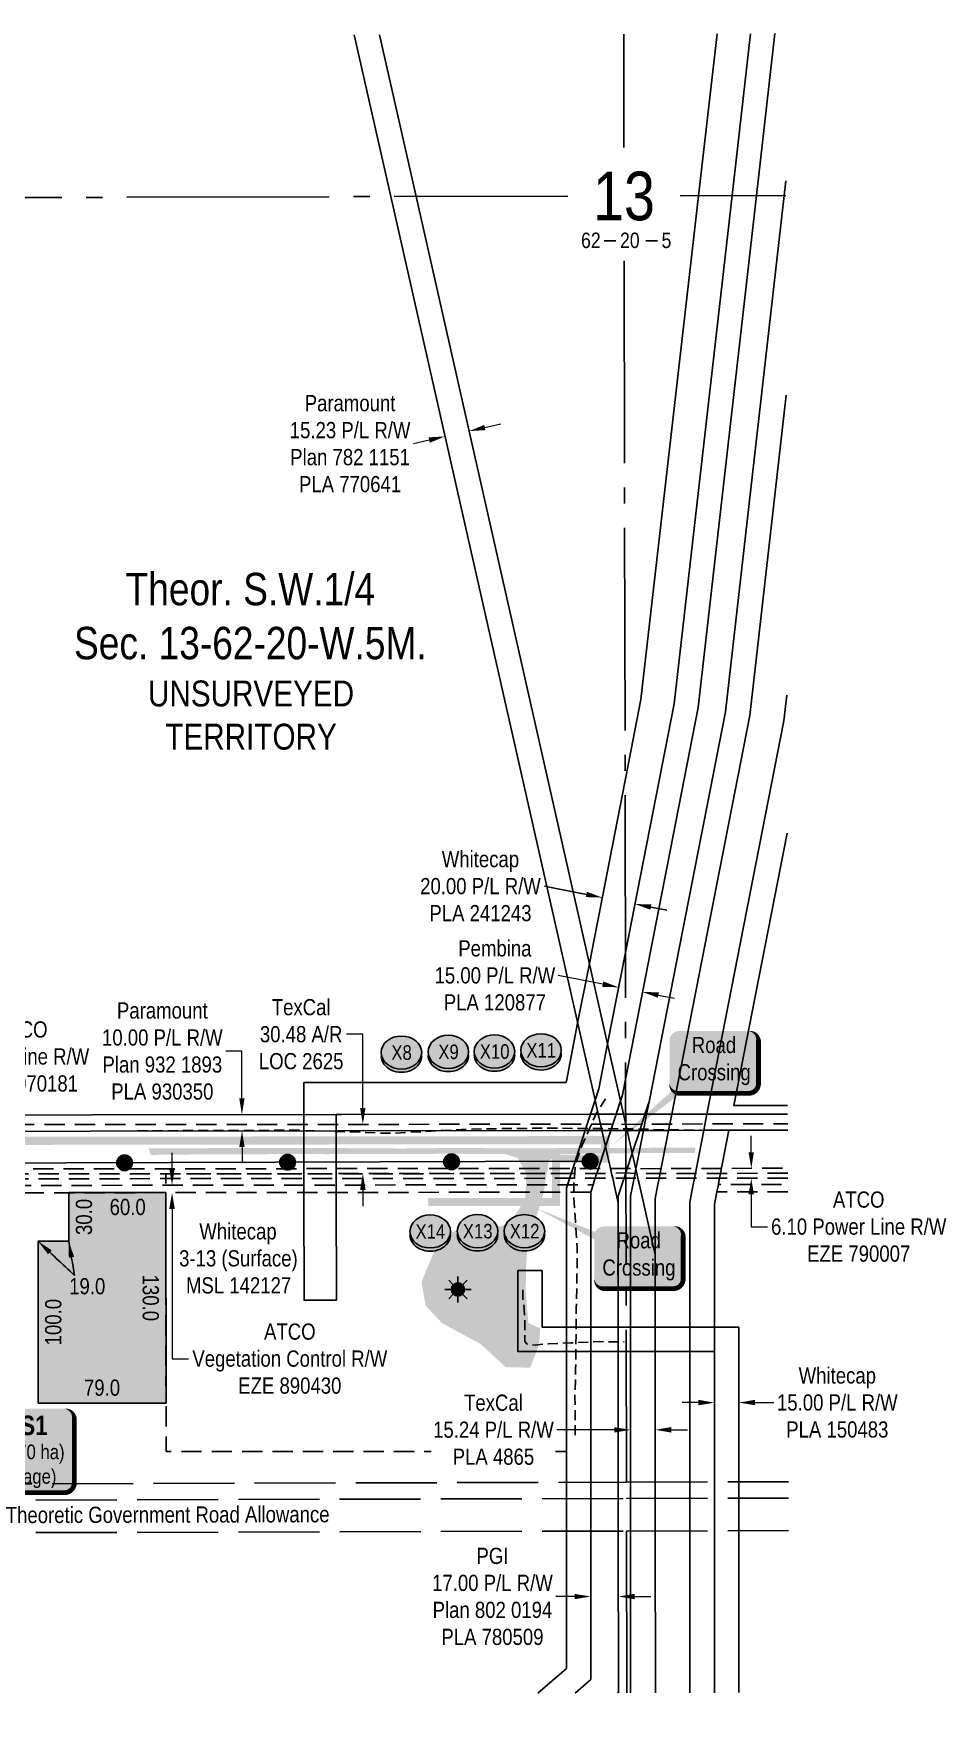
# Model space of a CAD drawing. Extents: x 507771 to 509351, y 6022995 to 6024780.
# Drawn here: x 508481 to 509044, y 6023004 to 6024043 of the extents above; entities that cross this region are included whole.
import ezdxf
from ezdxf.enums import TextEntityAlignment as Align

# ---------------------------------------------------------------- set-up
doc = ezdxf.new("R2010")
doc.units = 0
doc.header["$LTSCALE"] = 5
doc.header["$PDMODE"] = 3
doc.header["$PDSIZE"] = 30
for name, pattern in [('foc-ACCESSROAD', [3.75, 2.5, -1.25]), ('foc-FLOWLINE', [3.75, 2.5, -1.25]), ('foc-QUARTERLINE', [33, 25, -3, 2, -3]), ('foc-UNSURVEYED', [12.5, 10, -2.5]), ('UG_PIPE', [1.875, 1.25, -0.625])]:
    doc.linetypes.add(name, pattern=pattern)
doc.layers.get('Defpoints').update_dxf_attribs({"color": 9})
for name, color, linetype in [('10', 1, 'Continuous'), ('9', 3, 'Continuous'), ('AS-PIPE-UG', 44, 'UG_PIPE'), ('AS-POWER', 104, 'foc-POWER'), ('AS-POWER-EXISTING-PP', 72, 'Continuous'), ('AS-ROADS', 254, 'Continuous'), ('C-RW', 13, 'Continuous'), ('C-SYMBOL', 7, 'Continuous'), ('C-WS', 13, 'foc-ACCESSROAD'), ('C-WS-S', 13, 'Continuous'), ('CG-NOTES', 7, 'Continuous'), ('F-AR', 190, 'foc-ACCESSROAD'), ('F-EZE', 190, 'foc-FLOWLINE'), ('F-RW', 190, 'Continuous'), ('L-QSEC', 8, 'foc-QUARTERLINE'), ('L-ROAD-T', 7, 'Continuous'), ('L-SECLBL', 7, 'Continuous'), ('L-UNS-T', 3, 'Continuous'), ('L-USEC', 7, 'foc-UNSURVEYED'), ('P-CROSSINGS', 250, 'Continuous'), ('P-PROPOSED', 10, 'Continuous'), ('P-TEMP-BLOCKS', 250, 'Continuous'), ('P-TEMP-H', 41, 'Continuous'), ('P-TEMP_WORKSPACE', 46, 'Continuous')]:
    doc.layers.add(name, color=color, linetype=linetype)
for name, color, linetype, lineweight in [('C-RW-T', 13, 'Continuous', 9), ('C-WS-T', 13, 'Continuous', 9), ('F-AR-T', 190, 'Continuous', 9), ('F-EZE-T', 190, 'Continuous', 9), ('F-RW-T', 190, 'Continuous', 9), ('P-TEMP-T', 46, 'Continuous', 18)]:
    doc.layers.add(name, color=color, linetype=linetype, lineweight=lineweight)
doc.styles.add('175L', font='ARIALN.TTF', dxfattribs={"height": 20})
doc.styles.add('80', font='ARIALN.TTF', dxfattribs={"height": 10})
doc.styles.add('80CG', font='ARIALN.TTF', dxfattribs={"height": 10})
doc.styles.add('80L', font='ARIALN.TTF', dxfattribs={"height": 10})
doc.styles.add('BOLD', font='ARIALNB.TTF')
doc.styles.add('Crossing', font='ARIALN.TTF', dxfattribs={"height": 10})
doc.styles.add('foc-LtypeFont', font='ARIALN.TTF', dxfattribs={"height": 7.35})
doc.styles.add('SIMPLEX', font='ARIALN.TTF')
doc.linetypes.add('foc-POWER', pattern='A,6,-1,["P",foc-LtypeFont,S=0.2,R=0,X=-0.625,Y=-0.75],-1.24,4', length=12.24)
doc.dimstyles.new('Compass 5 000', dxfattribs={"dimscale": 5, "dimtxt": 9, "dimasz": 2, "dimexe": 0.2, "dimexo": 0.0625, "dimgap": 0.5, "dimtad": 0, "dimtih": 1, "dimtoh": 1, "dimzin": 0, "dimdsep": 46, "dimtxsty": '80CG', "dimcen": 0.1, "dimse1": 1, "dimse2": 1, "dimclrd": 256, "dimclrt": 256, "dimaunit": 1, "dimadec": 4, "dimazin": 0, "dimtfac": 0.06, "dimtofl": 0, "dimtmove": 0, "dimatfit": 1, "dimfxl": 0.2, "dimtolj": 1, "dimtzin": 0, "dimlwd": -1, "dimarcsym": 0})

# ---------------------------------------------------------------- blocks, each defined once
blk = doc.blocks.new('L-SECLBL')
at = {"layer": '9', "color": 7}
for p, q in [((-5.1, -27.8), (-12.3, -27.8)), ((20.7, -27.8), (13.5, -27.8))]:
    blk.add_line(p, q, dxfattribs=at)
at = {"layer": '10', "color": 2, "style": 'SIMPLEX'}
blk.add_attdef('SEC', text='', height=30, dxfattribs=at).set_placement((0, 0), align=Align.MIDDLE)
at = {"layer": '10', "color": 5, "style": '80L'}
blk.add_attdef('TWP', text='', height=9.5, dxfattribs=at).set_placement((-14.4, -27.4), align=Align.MIDDLE_RIGHT)
blk.add_attdef('RGE', text='', height=9.5, dxfattribs=at).set_placement((3.6, -27.4), align=Align.MIDDLE_CENTER)
blk.add_attdef('MER', text='', height=9.5, dxfattribs=at).set_placement((23.2, -27.4), align=Align.MIDDLE_LEFT)
blk = doc.blocks.new('*D675')
at = {"layer": 'Defpoints', "color": 0, "transparency": 16777216}
for p in [(508915.8, 6023342), (508923.7, 6023342), (508915.8, 6023335.9)]:
    blk.add_point(p, dxfattribs=at)
at = {"layer": 'F-EZE-T', "transparency": 16777216}
for p, q in [((508923.7, 6023352), (508923.6, 6023362)), ((508923.7, 6023325.9), (508923.7, 6023306)), ((508923.7, 6023306), (508933.7, 6023306))]:
    blk.add_line(p, q, dxfattribs=at)
for points in [[(508925.3, 6023352), (508922, 6023352), (508923.7, 6023342)], [(508925.3, 6023325.9), (508922, 6023325.9), (508923.7, 6023335.9)]]:
    blk.add_solid(points, dxfattribs=at)
at = {"layer": 'F-EZE-T', "transparency": 16777216, "insert": (508990, 6023306), "char_height": 10, "attachment_point": 5, "style": '80CG'}
blk.add_mtext('\\A1;ATCO\\P6.10 Power Line R/W\\PEZE 790007', dxfattribs=at)
blk = doc.blocks.new('*D676')
at = {"layer": 'Defpoints', "color": 0, "transparency": 16777216}
for p in [(508566.1, 6023327), (508645.8, 6023331.7), (508645.8, 6023327.1)]:
    blk.add_point(p, dxfattribs=at)
at = {"layer": 'F-EZE-T', "transparency": 16777216}
for p, q in [((508566.1, 6023341.6), (508566.1, 6023351.6)), ((508566.1, 6023317), (508566.2, 6023224.5)), ((508566.2, 6023224.5), (508576.2, 6023224.5))]:
    blk.add_line(p, q, dxfattribs=at)
for points in [[(508567.7, 6023341.6), (508564.4, 6023341.6), (508566.1, 6023331.6)], [(508567.8, 6023317), (508564.4, 6023317), (508566.1, 6023327)]]:
    blk.add_solid(points, dxfattribs=at)
at = {"layer": 'F-EZE-T', "transparency": 16777216, "insert": (508638.8, 6023224.5), "char_height": 10, "attachment_point": 5, "style": '80CG'}
blk.add_mtext('\\A1;ATCO\\PVegetation Control R/W\\PEZE 890430', dxfattribs=at)
blk = doc.blocks.new('*D677')
at = {"layer": 'C-RW-T', "transparency": 16777216}
for p, q in [((508891, 6023197.4), (508881, 6023197.4)), ((508926, 6023197.4), (508937.7, 6023197.4))]:
    blk.add_line(p, q, dxfattribs=at)
for points in [[(508891, 6023199.1), (508891, 6023195.7), (508901, 6023197.4)], [(508926, 6023199.1), (508926, 6023195.8), (508916, 6023197.4)]]:
    blk.add_solid(points, dxfattribs=at)
at = {"layer": 'Defpoints', "color": 0, "transparency": 16777216}
for p in [(508916, 6023197.4), (508901, 6023178.3), (508916, 6023178.3)]:
    blk.add_point(p, dxfattribs=at)
at = {"layer": 'C-RW-T', "transparency": 16777216, "insert": (508976.8, 6023197.4), "char_height": 10, "attachment_point": 5, "style": '80CG'}
blk.add_mtext('\\A1;Whitecap\\P15.00 P/L R/W\\PPLA 150483', dxfattribs=at)
blk = doc.blocks.new('*D678')
at = {"layer": 'Defpoints', "color": 0, "transparency": 16777216}
for p in [(508734.6, 6023793.9), (508780.2, 6023591.9), (508795.1, 6023595.2)]:
    blk.add_point(p, dxfattribs=at)
at = {"layer": 'F-RW-T', "transparency": 16777216}
for p, q in [((508759.2, 6023799.4), (508769, 6023801.6)), ((508724.8, 6023791.7), (508715.1, 6023789.4))]:
    blk.add_line(p, q, dxfattribs=at)
for points in [[(508724.5, 6023793.3), (508725.2, 6023790), (508734.6, 6023793.9)], [(508758.8, 6023801), (508759.6, 6023797.8), (508749.5, 6023797.2)]]:
    blk.add_solid(points, dxfattribs=at)
at = {"layer": 'F-RW-T', "transparency": 16777216, "insert": (508676, 6023789.4), "char_height": 10, "attachment_point": 5, "style": '80CG'}
blk.add_mtext('\\A1;Paramount\\P15.23 P/L R/W\\PPlan 782 1151\\PPLA 770641', dxfattribs=at)
blk = doc.blocks.new('*D689')
at = {"layer": 'Defpoints', "color": 0, "transparency": 16777216}
for p in [(508598.9, 6023375.2), (508609.2, 6023375.2), (508598.9, 6023365.2)]:
    blk.add_point(p, dxfattribs=at)
at = {"layer": 'F-RW-T', "transparency": 16777216}
for p, q in [((508609.2, 6023414.4), (508599.2, 6023414.4)), ((508609.2, 6023385.2), (508609.2, 6023414.4)), ((508609.3, 6023355.2), (508609.3, 6023345.2))]:
    blk.add_line(p, q, dxfattribs=at)
for points in [[(508610.9, 6023385.2), (508607.6, 6023385.2), (508609.2, 6023375.2)], [(508610.9, 6023355.2), (508607.6, 6023355.2), (508609.3, 6023365.2)]]:
    blk.add_solid(points, dxfattribs=at)
at = {"layer": 'F-RW-T', "transparency": 16777216, "insert": (508560.1, 6023414.4), "char_height": 10, "attachment_point": 5, "style": '80CG'}
blk.add_mtext('\\A1;Paramount\\P10.00 P/L R/W\\PPlan 932 1893\\PPLA 930350', dxfattribs=at)
blk = doc.blocks.new('GAS')
h = blk.add_hatch(color=255)
h.dxf.hatch_style = 1
edge = h.paths.add_edge_path()
edge.add_arc((0, 0), 0.9, 0, 360)
for p, q in [((-0.81, 0), (-1.62, 0)), ((-0.57, 0.57), (-1.14, 1.14)), ((0, 0.81), (0, 1.62)), ((0.57, 0.57), (1.14, 1.14)), ((1.62, 0), (0.81, 0)), ((-0.57, -0.57), (-1.14, -1.14)), ((0, -0.81), (0, -1.62)), ((1.14, -1.14), (0.57, -0.57))]:
    blk.add_line(p, q)
blk.add_circle((0, 0), 0.8)
blk = doc.blocks.new('*U1163')
h = blk.add_hatch(color=59)
edge = h.paths.add_edge_path()
edge.add_line((-21.5, -20), (21.5, -20))
edge.add_arc((21.5, -14), 6, 270, 360)
edge.add_line((27.5, -14), (27.5, 12.5))
edge.add_arc((21.5, 12.5), 6, 0, 90)
edge.add_line((21.5, 18.5), (-21.5, 18.5))
edge.add_arc((-21.5, 12.5), 6, 90, 180)
edge.add_line((-27.5, 12.5), (-27.5, -14))
edge.add_arc((-21.5, -14), 6, 180, 270)
at = {"color": 1, "flags": 128}
blk.add_lwpolyline([(-63.9, 30, 0, 7.5, 0), (0, 0, 0, 0, 0)], format="xyseb", dxfattribs=at)
blk.add_lwpolyline([(-21.5, -20, 3, 3, 0), (21.5, -20, 3, 3, 0.414214), (27.5, -14, 3, 3, 0), (27.5, 12.5, 3, 0, 0.414214), (21.5, 18.5, 0, 0, 0), (-21.5, 18.5, 0, 0, 0.414214), (-27.5, 12.5, 0, 0, 0), (-27.5, -14, 0, 3, 0.414214)], format="xyseb", close=True, dxfattribs=at)
at = {"color": 1, "style": '80'}
blk.add_attdef('ENTER_TEXT_001', (-36.3, -5), '', height=10, dxfattribs=at)
blk = doc.blocks.new('*D1175')
at = {"layer": 'Defpoints', "color": 0, "transparency": 16777216}
for p in [(508824.6, 6023174.5), (508841.6, 6023174.5), (508824.6, 6023077.7)]:
    blk.add_point(p, dxfattribs=at)
at = {"layer": 'F-RW-T', "transparency": 16777216}
for p, q in [((508814.6, 6023077.7), (508803, 6023077.7)), ((508851.6, 6023077.7), (508861.6, 6023077.7))]:
    blk.add_line(p, q, dxfattribs=at)
for points in [[(508814.6, 6023079.3), (508814.6, 6023076), (508824.6, 6023077.7)], [(508851.6, 6023079.3), (508851.6, 6023076), (508841.6, 6023077.7)]]:
    blk.add_solid(points, dxfattribs=at)
at = {"layer": 'F-RW-T', "transparency": 16777216, "insert": (508763.9, 6023077.7), "char_height": 10, "attachment_point": 5, "style": '80CG'}
blk.add_mtext('\\A1;PGI\\P17.00 P/L R/W\\PPlan 802 0194\\PPLA 780509', dxfattribs=at)
blk = doc.blocks.new('*D1176')
at = {"layer": 'Defpoints', "color": 0, "transparency": 16777216}
for p in [(508843.8, 6023463.7), (508841.8, 6023453.8), (508858.5, 6023460.8)]:
    blk.add_point(p, dxfattribs=at)
at = {"layer": 'F-RW-T', "transparency": 16777216}
for p, q in [((508832, 6023455.7), (508804.4, 6023461.1)), ((508866.3, 6023449), (508876.2, 6023447.1))]:
    blk.add_line(p, q, dxfattribs=at)
for points in [[(508832.3, 6023457.4), (508831.7, 6023454.1), (508841.8, 6023453.8)], [(508866.7, 6023450.7), (508866, 6023447.4), (508856.5, 6023450.9)]]:
    blk.add_solid(points, dxfattribs=at)
at = {"layer": 'F-RW-T', "transparency": 16777216, "insert": (508765.4, 6023461.1), "char_height": 10, "attachment_point": 5, "style": '80CG'}
blk.add_mtext('\\A1;Pembina\\P15.00 P/L R/W\\PPLA 120877', dxfattribs=at)
blk = doc.blocks.new('*D1177')
at = {"layer": 'Defpoints', "color": 0, "transparency": 16777216}
for p in [(508849.2, 6023185.8), (508864.4, 6023185.9), (508849.2, 6023180.6)]:
    blk.add_point(p, dxfattribs=at)
at = {"layer": 'F-RW-T', "transparency": 16777216}
for p, q in [((508839.2, 6023180.6), (508803.6, 6023180.6)), ((508874.4, 6023180.6), (508884.4, 6023180.6))]:
    blk.add_line(p, q, dxfattribs=at)
for points in [[(508839.2, 6023182.2), (508839.2, 6023178.9), (508849.2, 6023180.6)], [(508874.4, 6023182.3), (508874.4, 6023178.9), (508864.4, 6023180.6)]]:
    blk.add_solid(points, dxfattribs=at)
at = {"layer": 'F-RW-T', "transparency": 16777216, "insert": (508764.5, 6023180.6), "char_height": 10, "attachment_point": 5, "style": '80CG', "bg_fill": 3, "box_fill_scale": 1.1, "bg_fill_color": 256, "bg_fill_true_color": 13158600, "bg_fill_transparency": 0}
blk.add_mtext('\\A1;TexCal\\P15.24 P/L R/W\\PPLA 4865', dxfattribs=at)
blk = doc.blocks.new('*D1274')
at = {"layer": 'C-RW', "transparency": 16777216}
for p, q in [((508821.9, 6023511.1), (508796, 6023516.2)), ((508861.7, 6023503.3), (508871.5, 6023501.4))]:
    blk.add_line(p, q, dxfattribs=at)
for points in [[(508822.2, 6023512.8), (508821.5, 6023509.5), (508831.7, 6023509.2)], [(508862, 6023505), (508861.4, 6023501.7), (508851.9, 6023505.2)]]:
    blk.add_solid(points, dxfattribs=at)
at = {"layer": 'Defpoints', "color": 0, "transparency": 16777216}
for p in [(508831.7, 6023509.2), (508829.2, 6023496.7), (508849.4, 6023492.8)]:
    blk.add_point(p, dxfattribs=at)
at = {"layer": 'C-RW', "transparency": 16777216, "insert": (508756.5, 6023516.2), "char_height": 10, "attachment_point": 5, "style": '80CG'}
blk.add_mtext('\\A1;Whitecap\\P20.00 P/L R/W\\PPLA 241243', dxfattribs=at)
blk = doc.blocks.new('*D1285')
at = {"layer": 'Defpoints', "color": 0, "transparency": 16777216}
for p in [(508683.9, 6023369.2), (508727.8, 6023369.2), (508727.8, 6023338.7)]:
    blk.add_point(p, dxfattribs=at)
at = {"layer": 'F-AR-T', "transparency": 16777216}
for p, q in [((508683.8, 6023424.8), (508673.8, 6023424.8)), ((508683.9, 6023379.2), (508683.8, 6023424.8)), ((508683.9, 6023328.7), (508683.9, 6023318.7))]:
    blk.add_line(p, q, dxfattribs=at)
for points in [[(508685.5, 6023379.2), (508682.2, 6023379.2), (508683.9, 6023369.2)], [(508685.6, 6023328.7), (508682.2, 6023328.7), (508683.9, 6023338.7)]]:
    blk.add_solid(points, dxfattribs=at)
at = {"layer": 'F-AR-T', "transparency": 16777216, "insert": (508645.8, 6023424.8), "char_height": 10, "attachment_point": 5, "style": '80CG'}
blk.add_mtext('\\A1;TexCal\\P30.48 A/R\\PLOC 2625', dxfattribs=at)
blk = doc.blocks.new('POWERPOLE')
h = blk.add_hatch(color=255)
edge = h.paths.add_edge_path()
edge.add_arc((0, 0), 0.96, 0, 360)
at = {"linetype": 'Continuous'}
for p, q in [((0.68, -0.68), (-0.68, 0.68)), ((-0.68, -0.68), (0.68, 0.68))]:
    blk.add_line(p, q, dxfattribs=at)
blk.add_circle((0, 0), 0.96, dxfattribs=at)
blk = doc.blocks.new('xing2')
h = blk.add_hatch(color=50)
h.dxf.hatch_style = 1
edge = h.paths.add_edge_path()
edge.add_ellipse((0, 0), major_axis=(-12.5, 0), ratio=0.816297, start_angle=0, end_angle=360)
h = blk.add_hatch(color=250)
h.dxf.hatch_style = 1
edge = h.paths.add_edge_path()
edge.add_ellipse((0, -2), major_axis=(-12.5, 0), ratio=0.816297, start_angle=0, end_angle=180)
edge.add_line((12.5, -2), (12.5, 0))
edge.add_ellipse((0, 0), major_axis=(-12.5, 0), ratio=0.816297, start_angle=0, end_angle=180, ccw=False)
edge.add_line((-12.5, 0), (-12.5, -2))
at = {"color": 250}
blk.add_ellipse((0, 0), major_axis=(-12.5, 0), ratio=0.816297, dxfattribs=at)
blk.add_ellipse((0, -2), major_axis=(-12.5, 0), ratio=0.816297, start_param=0, end_param=3.141593, dxfattribs=at)
at = {"color": 250, "style": 'Crossing'}
blk.add_attdef('CROSSING', text='', height=9, dxfattribs=at).set_placement((0.1, 0), align=Align.MIDDLE_CENTER)
at = {"color": 250, "style": 'Crossing', "flags": 1}
for tag, p in [('OWNER', (0.1, -12.5)), ('DESCRIPTION', (0.1, -25.8)), ('LOCATION', (0.1, -39.3)), ('DWG_REF', (0.1, -52.8))]:
    blk.add_attdef(tag, text='', height=9, dxfattribs=at).set_placement(p, align=Align.MIDDLE_CENTER)
blk = doc.blocks.new('*U1346')
h = blk.add_hatch(color=59)
edge = h.paths.add_edge_path()
edge.add_line((-21.5, -20), (21.5, -20))
edge.add_arc((21.5, -14), 6, 270, 360)
edge.add_line((27.5, -14), (27.5, 12.5))
edge.add_arc((21.5, 12.5), 6, 0, 90)
edge.add_line((21.5, 18.5), (-21.5, 18.5))
edge.add_arc((-21.5, 12.5), 6, 90, 180)
edge.add_line((-27.5, 12.5), (-27.5, -14))
edge.add_arc((-21.5, -14), 6, 180, 270)
at = {"color": 1, "flags": 128}
blk.add_lwpolyline([(-21.5, -20, 3, 3, 0), (21.5, -20, 3, 3, 0.414214), (27.5, -14, 3, 3, 0), (27.5, 12.5, 3, 0, 0.414214), (21.5, 18.5, 0, 0, 0), (-21.5, 18.5, 0, 0, 0.414214), (-27.5, 12.5, 0, 0, 0), (-27.5, -14, 0, 3, 0.414214)], format="xyseb", close=True, dxfattribs=at)
blk.add_lwpolyline([(-63.5, -52.4, 0, 7.5, 0), (0, 0, 0, 0, 0)], format="xyseb", dxfattribs=at)
at = {"color": 1, "style": '80'}
blk.add_attdef('ENTER_TEXT_001', (-36.3, -5), '', height=10, dxfattribs=at)
blk = doc.blocks.new('*U1348')
at = {"true_color": 0xff8aff}
h = blk.add_hatch(color=211, dxfattribs=at)
edge = h.paths.add_edge_path()
edge.add_line((-26.5, -33.3), (26.5, -33.3))
edge.add_arc((26.5, -27.3), 6, 270, 360)
edge.add_line((32.5, -27.3), (32.5, 12.5))
edge.add_arc((26.5, 12.5), 6, 0, 90)
edge.add_line((26.5, 18.5), (-26.5, 18.5))
edge.add_arc((-26.5, 12.5), 6, 90, 180)
edge.add_line((-32.5, 12.5), (-32.5, -27.3))
edge.add_arc((-26.5, -27.3), 6, 180, 270)
at = {"color": 250, "flags": 128}
blk.add_lwpolyline([(-26.5, -33.3, 3, 3, 0), (26.5, -33.3, 3, 3, 0.414214), (32.5, -27.3, 3, 3, 0), (32.5, 12.5, 3, 0, 0.414214), (26.5, 18.5, 0, 0, 0), (-26.5, 18.5, 0, 0, 0.414214), (-32.5, 12.5, 0, 0, 0), (-32.5, -27.3, 0, 3, 0.414214)], format="xyseb", close=True, dxfattribs=at)
at = {"flags": 128}
blk.add_lwpolyline([(-30.4, -25.3, 0, 7.5, 0), (0, 0, 0, 0, 0)], format="xyseb", dxfattribs=at)
at = {"color": 250}
for tag, p, height, style in [('TEMP_AREA_W1_001', (-9.2, 2.2), 12, 'BOLD'), ('ENTER_TEXT_001', (-30.7, -12.6), 9, '80')]:
    blk.add_attdef(tag, p, '', height=height, dxfattribs=dict(at, style=style))

msp = doc.modelspace()

# ---------------------------------------------------------------- hatches: boundary and pattern name
at = {"layer": 'AS-ROADS'}
h = msp.add_hatch(color=256, dxfattribs=at)
h.dxf.hatch_style = 1
h.paths.add_polyline_path([(508775.446, 6023309.307), (508784.116, 6023322.849), (508784.862, 6023338.752), (508779.481, 6023348.489), (508771.46, 6023350.869), (508736.494, 6023351.029), (508719.773, 6023350.946), (508690.202, 6023350.888), (508662.355, 6023350.778), (508632.213, 6023350.808), (508603.548, 6023350.693), (508573.329, 6023350.557), (508553.052, 6023350.322), (508551.765, 6023354.284), (508566.922, 6023354.443), (508600.796, 6023354.511), (508623.776, 6023354.646), (508645.197, 6023354.605), (508670.693, 6023354.507), (508708.436, 6023354.255), (508736.118, 6023354.572), (508762.105, 6023354.476), (508788.411, 6023354.294), (508811.795, 6023354.607), (508829.336, 6023354.604), (508859.368, 6023354.683), (508889.259, 6023354.829), (508888.799, 6023351.483), (508859.95, 6023351.472), (508828.782, 6023351.123), (508805.699, 6023350.834), (508798.796, 6023346.844), (508795.442, 6023326.877), (508789.963, 6023308.835)])
h = msp.add_hatch(color=256, dxfattribs=at)
h.dxf.hatch_style = 1
h.paths.add_polyline_path([(508784.743, 6023282.792), (508784.416, 6023266.767), (508786.046, 6023246.654), (508793.348, 6023243.176), (508792.7, 6023233.217), (508787.221, 6023218.916), (508772.017, 6023219.362), (508756.629, 6023233.548), (508732.813, 6023246.423), (508722.63, 6023257.299), (508720.091, 6023271.875), (508728.108, 6023291.362), (508733.211, 6023300.562), (508744.061, 6023304.362), (508769.085, 6023306.302), (508775.446, 6023309.307), (508789.963, 6023308.835), (508790.454, 6023307.715), (508785.321, 6023291.9), (508784.934, 6023284.862)])
at = {"layer": 'P-TEMP-H'}
h = msp.add_hatch(color=256, dxfattribs=at)
h.dxf.hatch_style = 1
h.paths.add_polyline_path([(508562.285, 6023327.013), (508502.317, 6023327.013), (508502.317, 6023297.029), (508483.387, 6023297.029), (508483.37, 6023197.126), (508562.369, 6023197.126)])

# ---------------------------------------------------------------- linework, layer by layer
at = {"layer": 'AS-PIPE-UG', "flags": 128}
for points in [[(508814.939, 6023177.195), (508814.988, 6023190.268), (508814.802, 6023200.913), (508815.234, 6023217.945), (508815.33, 6023224.762), (508815.57, 6023243.199), (508815.642, 6023255.659), (508816.086, 6023277.332), (508816.23, 6023293.076), (508815.188, 6023309.113), (508814.093, 6023323.719), (508814.189, 6023332.863), (508815.235, 6023344.923), (508819.232, 6023356.35), (508822.74, 6023364.121), (508827.896, 6023375.827), (508833.651, 6023385.043)], [(508544.716, 6023365.122), (508584.077, 6023365.426), (508644.169, 6023365.524), (508700.461, 6023363.656), (508748.867, 6023366.184), (508775.355, 6023366.643), (508792.084, 6023366.777), (508813.943, 6023366.72), (508829.626, 6023366.634), (508844.895, 6023366.481), (508873.052, 6023365.809), (508892.731, 6023365.663)], [(508782.552, 6023266.994), (508782.589, 6023261.736), (508783.32, 6023258.547), (508783.874, 6023249.796), (508783.859, 6023242.859), (508783.982, 6023235.133), (508785.253, 6023233.48), (508790.36, 6023232.956), (508798.524, 6023233.714), (508812.368, 6023234.325), (508830.15, 6023235.035), (508845.22, 6023234.822)]]:
    msp.add_lwpolyline(points, dxfattribs=at)
at = {"layer": 'AS-POWER', "flags": 128}
msp.add_lwpolyline([(508435.222, 6023345.253), (508824.291, 6023346.371)], dxfattribs=at)
at = {"layer": 'C-RW'}
for points in [[(508923.192, 6024042.55), (508911.803, 6023942.567), (508876.055, 6023628.752), (508846.003, 6023475.207), (508834.975, 6023418.857), (508829.564, 6023391.213), (508827.227, 6023384.045), (508824.418, 6023375.431), (508667.467, 6023375.232), (508667.471, 6023369.136), (508667.474, 6023365.238), (508667.49, 6023341.839), (508667.492, 6023338.656), (508667.495, 6023335.753), (508667.498, 6023331.707), (508667.501, 6023327.138), (508667.548, 6023260.592), (508647.559, 6023260.577), (508647.511, 6023327.114), (508647.507, 6023331.683), (508647.504, 6023335.736), (508647.502, 6023338.63), (508647.5, 6023341.824), (508647.483, 6023365.214), (508647.48, 6023369.112), (508647.476, 6023375.206), (508647.461, 6023394.957), (508809.239, 6023395.075), (508809.515, 6023395.923), (508816.486, 6023431.56), (508823.731, 6023468.596), (508845.797, 6023581.397), (508855.596, 6023631.489), (508891.186, 6023942.513), (508902.626, 6024042.494)], [(508901.036, 6023018.31), (508901.008, 6023118.251), (508901, 6023148.41), (508900.977, 6023228.892), (508885.734, 6023228.891), (508864.409, 6023228.888), (508849.166, 6023228.886), (508846.48, 6023228.886), (508841.561, 6023228.885), (508824.568, 6023228.883), (508809.593, 6023228.881), (508779.668, 6023228.877), (508779.584, 6023278.859), (508794.584, 6023278.862), (508794.669, 6023243.883), (508809.589, 6023243.885), (508824.565, 6023243.886), (508841.557, 6023243.888), (508846.451, 6023243.889), (508849.162, 6023243.889), (508864.405, 6023243.891), (508885.73, 6023243.893), (508900.973, 6023243.896), (508915.976, 6023243.897), (508916.003, 6023148.45), (508916.012, 6023118.29), (508916.039, 6023018.351)]]:
    msp.add_lwpolyline(points, dxfattribs=at)
at = {"layer": 'C-WS', "flags": 128}
msp.add_lwpolyline([(508812.519, 6023338.842), (508562.277, 6023338.67), (508562.389, 6023167.113), (508809.578, 6023167.282), (508809.576, 6023208.91), (508809.571, 6023329.755), (508812.519, 6023338.842)], dxfattribs=at)
at = {"layer": 'F-AR', "flags": 128}
msp.add_lwpolyline([(508946.213, 6023338.984), (508904.704, 6023338.934), (508889.168, 6023338.915), (508867.434, 6023338.89), (508853.055, 6023338.873), (508851.899, 6023338.871), (508846.267, 6023339.221), (508837.442, 6023338.854), (508828.257, 6023338.843), (508812.519, 6023338.842), (508594.743, 6023338.564), (508426.699, 6023338.555), (508416.697, 6023338.554), (508415.764, 6023338.554), (508401.724, 6023338.553), (508362.803, 6023338.551), (508347.808, 6023338.55), (508337.804, 6023338.55), (508331.977, 6023338.549), (508328.928, 6023338.549), (508328.878, 6023364.843), (508328.87, 6023369.036), (508331.918, 6023369.036), (508337.83, 6023369.036), (508347.824, 6023369.036), (508362.828, 6023369.037), (508594.73, 6023369.05), (508822.427, 6023369.322), (508830.553, 6023369.332), (508838.201, 6023369.342), (508846.209, 6023369.161), (508856.08, 6023369.364), (508857.869, 6023369.365), (508873.402, 6023369.384), (508895.137, 6023369.41), (508946.154, 6023369.471)], dxfattribs=at)
at = {"layer": 'F-EZE', "flags": 128}
for points in [[(508946.219, 6023335.954), (508904.116, 6023335.923), (508894.406, 6023335.916), (508888.581, 6023335.912), (508872.671, 6023335.9), (508866.848, 6023335.896), (508853.73, 6023335.885), (508851.314, 6023335.884), (508846.273, 6023335.88), (508845.154, 6023335.879), (508838.116, 6023335.873), (508831.462, 6023335.868), (508827.287, 6023335.865), (508811.553, 6023335.873), (508594.746, 6023335.694), (508416.703, 6023335.561), (508401.726, 6023335.55), (508362.8, 6023335.522), (508347.811, 6023335.511), (508337.815, 6023335.503), (508331.982, 6023335.499), (508331.979, 6023337.409), (508331.977, 6023338.549), (508331.971, 6023341.597), (508337.807, 6023341.601), (508347.812, 6023341.608), (508362.805, 6023341.618), (508415.816, 6023341.656), (508434.383, 6023341.669), (508813.527, 6023341.952), (508829.275, 6023341.964), (508831.458, 6023341.966), (508836.737, 6023341.97), (508846.261, 6023341.977), (508847.162, 6023341.978), (508852.442, 6023341.731), (508868.042, 6023341.994), (508872.667, 6023341.997), (508889.774, 6023342.01), (508894.402, 6023342.014), (508905.309, 6023342.021), (508946.207, 6023342.051)], [(508946.236, 6023327.476), (508902.453, 6023327.424), (508903.347, 6023331.996), (508946.227, 6023332.048)]]:
    msp.add_lwpolyline(points, dxfattribs=at)
msp.add_lwpolyline([(508824.544, 6023327.407), (508809.571, 6023327.319), (508679.758, 6023327.153), (508426.073, 6023326.85), (508416.726, 6023326.84), (508415.569, 6023326.838), (508401.732, 6023326.822), (508362.793, 6023326.777), (508347.797, 6023326.76), (508347.843, 6023331.33), (508362.797, 6023331.348), (508401.729, 6023331.393), (508415.645, 6023331.409), (508416.725, 6023331.41), (508426.149, 6023331.421), (508679.757, 6023331.723), (508810.249, 6023331.878), (508825.995, 6023331.902), (508824.544, 6023327.407)], close=True, dxfattribs=at)
at = {"layer": 'F-RW'}
for points in [[(508841.62, 6023018.149), (508841.62, 6023018.668), (508841.604, 6023118.094), (508841.584, 6023148.253), (508841.536, 6023320.74), (508839.009, 6023331.919), (508838.321, 6023334.967), (508838.116, 6023335.873), (508837.632, 6023338.015), (508837.442, 6023338.854), (508836.737, 6023341.97), (508833.683, 6023355.483), (508831.432, 6023365.445), (508830.553, 6023369.332), (508829.173, 6023375.437), (508827.227, 6023384.045), (508701.119, 6023941.99), (508678.541, 6024041.886)], [(508694.149, 6024041.928), (508716.726, 6023942.033), (508834.975, 6023418.857), (508842.906, 6023383.773), (508844.786, 6023375.454), (508846.209, 6023369.161), (508847.044, 6023365.465), (508850.222, 6023351.404), (508852.442, 6023341.731), (508853.055, 6023338.873), (508853.245, 6023338.034), (508853.73, 6023335.885), (508853.934, 6023334.986), (508854.623, 6023331.938), (508864.393, 6023288.709), (508864.432, 6023148.314), (508864.44, 6023118.154), (508864.468, 6023018.211)], [(508791.953, 6023018.014), (508809.632, 6023033.292), (508809.609, 6023118.004), (508809.601, 6023148.163), (508809.606, 6023183.897), (508809.568, 6023327.326), (508809.57, 6023329.788), (508810.239, 6023331.876), (508811.238, 6023334.913), (508811.553, 6023335.873), (508812.238, 6023337.988), (508812.519, 6023338.842), (508813.527, 6023341.952), (508821.159, 6023365.432), (508822.427, 6023369.322), (508824.418, 6023375.431), (508827.227, 6023384.045), (508829.564, 6023391.213), (508834.975, 6023418.857), (508846.003, 6023475.207), (508876.055, 6023628.752), (508911.803, 6023942.567), (508923.192, 6024042.55)], [(508938.286, 6024042.591), (508926.897, 6023942.608), (508890.881, 6023626.456), (508846.153, 6023397.973), (508844.102, 6023387.44), (508842.906, 6023383.773), (508840.193, 6023375.45), (508838.201, 6023369.342), (508836.933, 6023365.454), (508833.683, 6023355.483), (508829.275, 6023341.964), (508828.257, 6023338.843), (508827.992, 6023338.03), (508827.287, 6023335.865), (508826.99, 6023334.952), (508825.996, 6023331.902), (508824.544, 6023327.42), (508824.589, 6023148.205), (508824.599, 6023118.046), (508824.627, 6023026.44), (508814.887, 6023018.023)], [(508814.95, 6023018.076), (508824.627, 6023026.44), (508824.599, 6023118.046), (508824.589, 6023148.205), (508824.544, 6023327.42), (508825.996, 6023331.902), (508826.99, 6023334.952), (508827.287, 6023335.865), (508827.992, 6023338.03), (508828.257, 6023338.843), (508829.275, 6023341.964), (508833.683, 6023355.483), (508836.933, 6023365.454), (508838.201, 6023369.342), (508840.193, 6023375.45), (508842.906, 6023383.773), (508844.102, 6023387.44), (508846.153, 6023397.973), (508890.881, 6023626.456), (508926.897, 6023942.608), (508938.286, 6024042.591)], [(508938.286, 6024042.591), (508926.897, 6023942.608), (508890.881, 6023626.456), (508846.153, 6023397.973), (508844.102, 6023387.44), (508842.906, 6023383.773), (508840.193, 6023375.45), (508838.201, 6023369.342), (508836.933, 6023365.454), (508833.683, 6023355.483), (508829.275, 6023341.964), (508828.257, 6023338.843), (508827.992, 6023338.03), (508827.287, 6023335.865), (508826.99, 6023334.952), (508825.996, 6023331.902), (508824.544, 6023327.42), (508824.589, 6023148.205), (508824.599, 6023118.046), (508824.627, 6023026.44), (508814.95, 6023018.076)], [(508945.026, 6023951.694), (508943.996, 6023942.652), (508907.686, 6023623.856), (508860.562, 6023383.113), (508858.071, 6023375.471), (508856.08, 6023369.364), (508854.812, 6023365.474), (508850.222, 6023351.404), (508847.162, 6023341.978), (508846.267, 6023339.221), (508845.852, 6023338.025), (508845.154, 6023335.879), (508844.861, 6023334.976), (508843.868, 6023331.925), (508841.535, 6023324.754), (508841.536, 6023320.74), (508841.584, 6023148.253), (508841.604, 6023118.094), (508841.62, 6023018.668), (508841.017, 6023018.147)], [(508849.225, 6023018.169), (508849.197, 6023118.115), (508849.188, 6023148.273), (508849.139, 6023324.773), (508850.541, 6023331.932), (508851.138, 6023334.982), (508851.735, 6023338.032), (508852.435, 6023341.612), (508857.108, 6023365.477), (508859.064, 6023375.472), (508860.562, 6023383.113), (508907.686, 6023623.856), (508943.996, 6023942.652), (508945.026, 6023951.694)], [(508864.468, 6023018.211), (508864.44, 6023118.154), (508864.432, 6023148.314), (508864.393, 6023288.709), (508864.383, 6023323.298), (508866.076, 6023331.951), (508866.673, 6023335.001), (508867.27, 6023338.051), (508872.641, 6023365.495), (508874.598, 6023375.491), (508922.751, 6023621.531), (508945.282, 6023819.315)], [(508945.282, 6023819.315), (508922.751, 6023621.531), (508874.598, 6023375.491), (508872.641, 6023365.495), (508867.27, 6023338.051), (508866.673, 6023335.001), (508866.076, 6023331.951), (508864.383, 6023323.298), (508864.393, 6023288.709), (508864.432, 6023148.314), (508864.44, 6023118.154), (508864.468, 6023018.211)], [(508885.793, 6023018.215), (508885.765, 6023118.211), (508885.757, 6023148.37), (508885.708, 6023321.236), (508887.811, 6023331.977), (508888.407, 6023335.027), (508889.004, 6023338.077), (508894.376, 6023365.522), (508896.332, 6023375.517), (508943.843, 6023618.274), (508945.642, 6023634.066)], [(508885.793, 6023018.215), (508885.765, 6023118.211), (508885.757, 6023148.37), (508885.708, 6023321.236), (508887.811, 6023331.977), (508888.407, 6023335.027), (508889.004, 6023338.077), (508894.376, 6023365.522), (508896.332, 6023375.517), (508943.843, 6023618.274), (508945.642, 6023634.066)], [(508945.642, 6023634.066), (508943.843, 6023618.274), (508896.332, 6023375.517), (508894.376, 6023365.522), (508889.004, 6023338.077), (508888.407, 6023335.027), (508887.811, 6023331.977), (508885.708, 6023321.236), (508885.757, 6023148.37), (508885.765, 6023118.211), (508885.793, 6023018.269)], [(508945.807, 6023548.946), (508912.895, 6023380.787), (508946.132, 6023380.827)], [(508362.832, 6023374.858), (508824.418, 6023375.431), (508829.173, 6023375.437), (508840.193, 6023375.45), (508844.786, 6023375.454), (508846.197, 6023375.456), (508858.071, 6023375.471), (508859.064, 6023375.472), (508874.598, 6023375.491), (508896.332, 6023375.517), (508946.142, 6023375.577)], [(508946.162, 6023365.583), (508909.912, 6023365.54), (508894.376, 6023365.522), (508872.641, 6023365.495), (508857.108, 6023365.477), (508854.812, 6023365.474), (508847.044, 6023365.465), (508846.216, 6023365.464), (508836.933, 6023365.454), (508831.432, 6023365.445), (508821.159, 6023365.432), (508362.825, 6023364.87)], [(508946.162, 6023365.583), (508909.912, 6023365.54), (508904.54, 6023338.095), (508903.944, 6023335.046), (508903.347, 6023331.996), (508902.452, 6023327.424), (508900.952, 6023319.76), (508901, 6023148.41), (508901.008, 6023118.251), (508901.036, 6023018.256)]]:
    msp.add_lwpolyline(points, dxfattribs=at)
at = {"layer": 'L-QSEC', "flags": 128}
for points in [[(508844.904, 6024042.337), (508845.039, 6023972.361)], [(508043.135, 6023940.213), (508810.464, 6023942.297)], [(508879.704, 6023942.485), (508945.043, 6023942.663)], [(508845.175, 6023902.399), (508846.637, 6023148.267)], [(508846.695, 6023118.108), (508846.889, 6023018.163)]]:
    msp.add_lwpolyline(points, dxfattribs=at)
at = {"layer": 'L-USEC'}
for p, q in [((508054.591, 6023146.122), (508846.613, 6023148.272)), ((508846.613, 6023148.272), (508946.582, 6023148.543)), ((508044.554, 6023136.04), (508846.64, 6023138.217)), ((508846.64, 6023138.217), (508946.602, 6023138.488)), ((508044.59, 6023115.931), (508846.695, 6023118.108)), ((508846.695, 6023118.108), (508946.641, 6023118.379))]:
    msp.add_line(p, q, dxfattribs=at)
at = {"layer": 'P-PROPOSED', "const_width": 4.997, "flags": 128}
msp.add_lwpolyline([(508327.169, 6023737.183), (508327.89, 6023358.845), (508833.483, 6023359.452), (508833.498, 6023347.965), (508803.14, 6023347.941), (508803.171, 6023321.314), (508724.213, 6023321.213)], dxfattribs=at)
at = {"layer": 'P-TEMP_WORKSPACE', "flags": 128}
msp.add_lwpolyline([(508562.285, 6023327.013), (508502.317, 6023327.013), (508502.317, 6023297.029), (508483.387, 6023297.029), (508483.37, 6023197.126), (508562.369, 6023197.126)], close=True, dxfattribs=at)

# ---------------------------------------------------------------- block references
at = {"layer": 'AS-POWER-EXISTING-PP', "color": 90, "xscale": 4.997326849999964, "yscale": 4.997326849999964, "zscale": 4.997326849999964}
for p in [(508536.773, 6023345.457), (508637.425, 6023345.823), (508738.676, 6023346.059), (508824.291, 6023346.371)]:
    msp.add_blockref('POWERPOLE', p, dxfattribs=at)
at = {"layer": 'C-WS-S', "xscale": 4.999999999999994, "yscale": 4.999999999999994, "zscale": 4.999999999999994}
msp.add_blockref('GAS', (508742.588, 6023267.247), dxfattribs=at)
at = {"layer": 'CG-NOTES'}
ref = msp.add_blockref('*U1346', (508900.668, 6023408.316), dxfattribs=dict(at, xscale=0.9984126106049128, yscale=0.9984126106049128, zscale=0.9984126106049128))
ref.add_attrib('ENTER_TEXT_001', 'Road', (508886.978, 6023413.201), dxfattribs={"layer": '0', "color": 1, "height": 9.9841, "style": '80'})
ref.add_attrib('ENTER_TEXT_002', 'Crossing', (508878.227, 6023396.383), dxfattribs={"layer": '0', "color": 1, "height": 9.9841, "style": '80'})
ref = msp.add_blockref('*U1163', (508854.209, 6023287.734), dxfattribs=dict(at, xscale=0.9984126106049128, yscale=0.9984126106049128, zscale=0.9984126106049128))
ref.add_attrib('ENTER_TEXT_001', 'Road', (508840.52, 6023292.618), dxfattribs={"layer": '0', "color": 1, "height": 9.9841, "style": '80'})
ref.add_attrib('ENTER_TEXT_002', 'Crossing', (508831.768, 6023275.801), dxfattribs={"layer": '0', "color": 1, "height": 9.9841, "style": '80'})
at = {"layer": 'L-SECLBL'}
msp.add_blockref('L-SECLBL', (508845.098, 6023942.377), dxfattribs=at).add_auto_attribs({'SEC': '13', 'TWP': '62', 'RGE': '20', 'MER': '5'})
at = {"layer": 'P-CROSSINGS', "color": 5}
for p, values in [((508707.709, 6023413.525), {'CROSSING': 'X8'}), ((508736.689, 6023413.97), {'CROSSING': 'X9'}), ((508765.157, 6023414.156), {'CROSSING': 'X10'}), ((508793.902, 6023414.906), {'CROSSING': 'X11'}), ((508725.475, 6023303.061), {'CROSSING': 'X14'}), ((508754.688, 6023303.239), {'CROSSING': 'X13'}), ((508783.653, 6023303.225), {'CROSSING': 'X12'})]:
    msp.add_blockref('xing2', p, dxfattribs=at).add_auto_attribs(values)
at = {"layer": 'P-TEMP-BLOCKS'}
ref = msp.add_blockref('*U1348', (508473.265, 6023175.096), dxfattribs=dict(at, xscale=0.9994639999999999, yscale=0.9994639999999999, zscale=0.9994639999999999))
ref.add_attrib('TEMP_AREA_W1_001', 'WS1', (508459.476, 6023177.36), dxfattribs={"layer": '0', "color": 250, "height": 11.9936, "style": 'BOLD'})
ref.add_attrib('ENTER_TEXT_001', '(=0.970 ha)', (508446.77, 6023162.48), dxfattribs={"layer": '0', "color": 250, "height": 8.99518, "style": '80'})
ref.add_attrib('ENTER_TEXT_002', '(Storage)', (508451.793, 6023147.328), dxfattribs={"layer": '0', "color": 250, "height": 8.9952, "style": '80'})

# ---------------------------------------------------------------- texts
at = {"layer": 'C-SYMBOL', "color": 3, "insert": (508614.448, 6023709.68), "char_height": 20, "width": 215.98445, "attachment_point": 2, "style": '175L'}
msp.add_mtext('Theor. S.W.1/4\\PSec. 13-62-20-W.5M.', dxfattribs=at)
at = {"layer": 'C-WS-T', "insert": (508568.911, 6023308.141), "char_height": 10, "attachment_point": 1, "style": '80L'}
msp.add_mtext_dynamic_manual_height_columns('\\pi14.02351;Whitecap\\P\\pi1.55079;3-13 (Surface)\\P\\pi5.79704;MSL 142127', width=75.16844, gutter_width=49.973, heights=[0], dxfattribs=at)
at = {"layer": 'F-EZE-T', "insert": (508431.745, 6023432.787), "char_height": 10, "attachment_point": 1, "style": '80L'}
msp.add_mtext_dynamic_manual_height_columns('\\pi25.68949;ATCO\\P\\pi0.47462;Power Line R/W\\P\\pi9.43096;EZE  070181', width=82.70912, gutter_width=49.973, heights=[0], dxfattribs=at)
at = {"layer": 'L-ROAD-T', "style": '80L'}
msp.add_text('Theoretic Government Road Allowance', height=10, rotation=0.155493, dxfattribs=at).set_placement((508563.382, 6023128.233), align=Align.MIDDLE_CENTER)
at = {"layer": 'L-UNS-T', "color": 3, "insert": (508614.86, 6023621.765), "char_height": 16, "attachment_point": 5, "style": '80L'}
msp.add_mtext_dynamic_manual_height_columns('UNSURVEYED TERRITORY', width=126.34599, gutter_width=47.475, heights=[0], dxfattribs=at)
at = {"layer": 'P-TEMP-T', "style": '80L'}
for s, rotation, p in [('30.0', 90, (508511.687, 6023312.021)), ('130.0', 270.037315, (508552.957, 6023262.063)), ('19.0', 359.999997, (508513.739, 6023269.264)), ('100.0', 89.990225, (508492.749, 6023247.076)), ('79.0', 0.000063, (508522.87, 6023206.626))]:
    msp.add_text(s, height=10, rotation=rotation, dxfattribs=at).set_placement(p, align=Align.MIDDLE_CENTER)
msp.add_text('60.0', height=10, dxfattribs=at).set_placement((508538.705, 6023318.193), align=Align.MIDDLE_CENTER)

# ---------------------------------------------------------------- dimensions: what is measured, and where the dimension line sits
at = {"layer": 'C-RW', "color": 3}
dim = msp.add_linear_dim(base=(508831.674, 6023509.201), p1=(508849.438, 6023492.758), p2=(508829.231, 6023496.711), angle=168.931829, text='Whitecap\\P20.00 P/L R/W\\PPLA 241243', dimstyle='Compass 5 000', dxfattribs=at)
dim.commit()
dim.dimension.update_dxf_attribs({"geometry": '*D1274', "text_midpoint": (508756.486, 6023516.175), "dimtype": 161})
at = {"layer": 'C-RW-T'}
dim = msp.add_linear_dim(base=(508915.989, 6023197.421), p1=(508900.992, 6023178.296), p2=(508915.995, 6023178.3), angle=0.016135, text='Whitecap\\P15.00 P/L R/W\\PPLA 150483', dimstyle='Compass 5 000', dxfattribs=at)
dim.commit()
dim.dimension.update_dxf_attribs({"geometry": '*D677', "text_midpoint": (508976.809, 6023197.427), "dimtype": 161})
at = {"layer": 'F-AR-T'}
dim = msp.add_linear_dim(base=(508683.863, 6023369.157), p1=(508727.837, 6023338.73), p2=(508727.8, 6023369.209), angle=90.068466, text='TexCal\\P30.48 A/R\\PLOC 2625', dimstyle='Compass 5 000', dxfattribs=at)
dim.commit()
dim.dimension.update_dxf_attribs({"geometry": '*D1285', "text_midpoint": (508645.833, 6023424.795), "dimtype": 161})
at = {"layer": 'F-EZE-T'}
for base, p1, p2, angle, text, picture, middle in [((508923.659, 6023342.035), (508915.781, 6023335.931), (508915.776, 6023342.029), 90.042198, 'ATCO\\P6.10 Power Line R/W\\PEZE 790007', '*D675', (508990.047, 6023306.042)), ((508566.081, 6023327.017), (508645.832, 6023331.682), (508645.838, 6023327.112), 270.068378, 'ATCO\\PVegetation Control R/W\\PEZE 890430', '*D676', (508638.792, 6023224.469))]:
    dim = msp.add_linear_dim(base=base, p1=p1, p2=p2, angle=angle, text=text, dimstyle='Compass 5 000', dxfattribs=at)
    dim.commit()
    dim.dimension.update_dxf_attribs({"geometry": picture, "text_midpoint": middle, "dimtype": 161})
at = {"layer": 'F-RW-T'}
for base, p1, p2, angle, text, picture, middle in [((508734.601, 6023793.856), (508795.107, 6023595.246), (508780.25, 6023591.888), 192.736109, 'Paramount\\P15.23 P/L R/W\\PPlan 782 1151\\PPLA 770641', '*D678', (508676.007, 6023789.446)), ((508609.246, 6023375.164), (508598.883, 6023365.159), (508598.87, 6023375.151), 90.071198, 'Paramount\\P10.00 P/L R/W\\PPlan 932 1893\\PPLA 930350', '*D689', (508560.115, 6023414.373))]:
    dim = msp.add_linear_dim(base=base, p1=p1, p2=p2, angle=angle, text=text, dimstyle='Compass 5 000', dxfattribs=at)
    dim.commit()
    dim.dimension.update_dxf_attribs({"geometry": picture, "text_midpoint": middle, "dimtype": 161})
at = {"layer": 'F-RW-T', "color": 5}
for base, p1, p2, angle, text, picture, middle in [((508841.818, 6023453.824), (508858.461, 6023460.844), (508843.755, 6023463.722), 168.92659, 'Pembina\\P15.00 P/L R/W\\PPLA 120877', '*D1176', (508765.361, 6023461.138)), ((508824.606, 6023077.667), (508841.577, 6023174.489), (508824.582, 6023174.485), 180.014384, 'PGI\\P17.00 P/L R/W\\PPlan 802 0194\\PPLA 780509', '*D1175', (508763.894, 6023077.662))]:
    dim = msp.add_linear_dim(base=base, p1=p1, p2=p2, angle=angle, text=text, dimstyle='Compass 5 000', dxfattribs=at)
    dim.commit()
    dim.dimension.update_dxf_attribs({"geometry": picture, "text_midpoint": middle, "dimtype": 161})

# ---------------------------------------------------------------- leaders
at = {"layer": 'P-TEMP-T', "path_type": 1}
for points in [[(508483.387, 6023297.029), (508505.937, 6023275.891)], [(508502.317, 6023297.029), (508505.937, 6023275.891)]]:
    msp.add_leader(points, dimstyle='Compass 5 000', override={"dimgap": 0.5, "dimtad": 0}, dxfattribs=at)

# ---------------------------------------------------------------- next in the draw order: dimensions: what is measured, and where the dimension line sits
at = {"layer": 'F-RW-T', "color": 5}
dim = msp.add_linear_dim(base=(508849.179, 6023180.584), p1=(508864.422, 6023185.853), p2=(508849.178, 6023185.849), angle=180.015909, text='TexCal\\P15.24 P/L R/W\\PPLA 4865', dimstyle='Compass 5 000', override={"dimtfill": 1}, dxfattribs=at)
dim.commit()
dim.dimension.update_dxf_attribs({"geometry": '*D1177', "text_midpoint": (508764.526, 6023180.572), "dimtype": 161})

doc.saveas('drawing.dxf')
